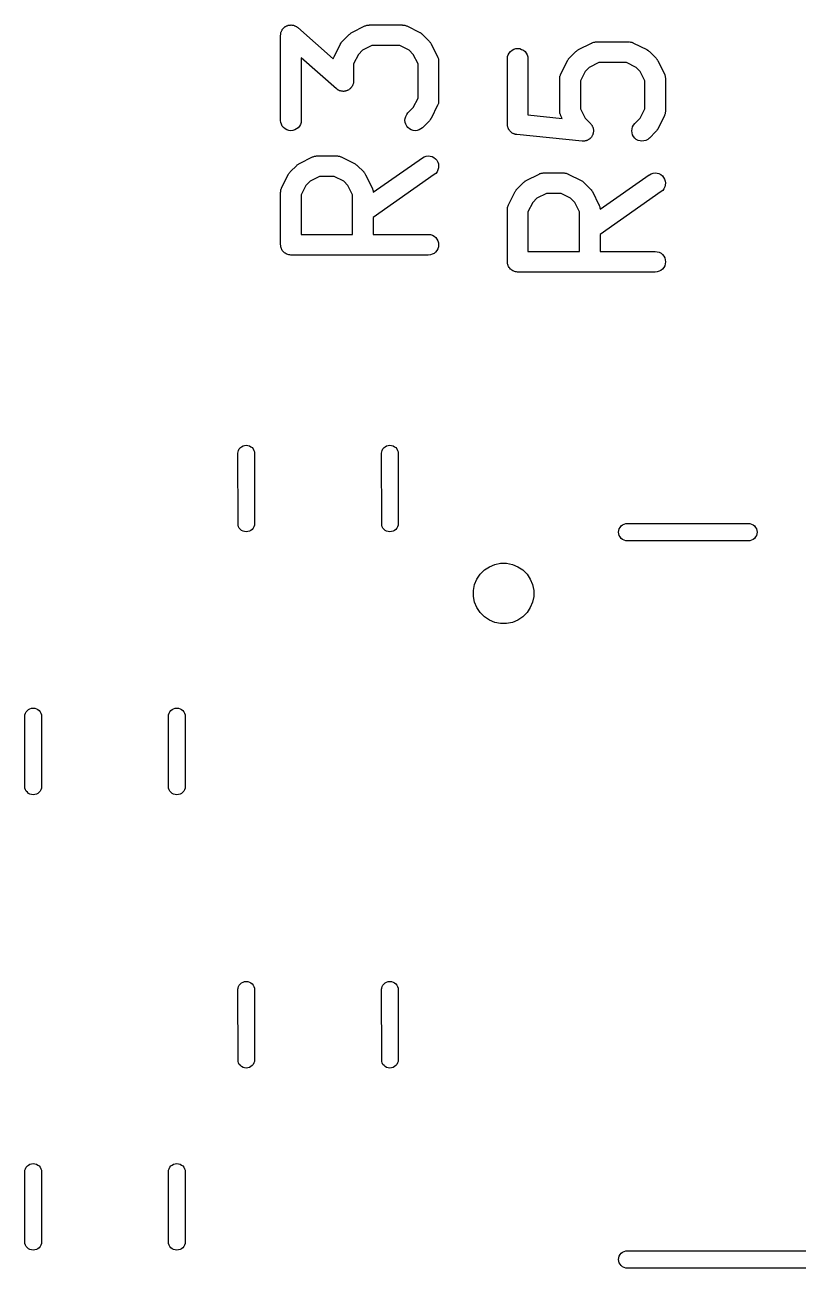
# Model space of a CAD drawing. Extents: x 116.8 to 159.2, y -137.5 to -92.6.
# Drawn here: x 116.82 to 122.44, y -114.41 to -105.36 of the extents above; entities that cross this region are included whole.
import ezdxf

# ---------------------------------------------------------------- set-up
doc = ezdxf.new("R2010")
doc.units = 0
doc.layers.add('BLACK', color=7, linetype='CONTINUOUS')

msp = doc.modelspace()

# ---------------------------------------------------------------- linework, layer by layer
at = {"layer": 'BLACK', "linetype": 'CONTINUOUS'}
for p, q in [((118.677, -105.439), (118.678, -105.435)), ((118.677, -105.44), (118.677, -105.439)), ((118.677, -106.06), (118.677, -105.44)), ((118.678, -105.43), (118.679, -105.428)), ((118.678, -105.435), (118.678, -105.43)), ((118.679, -105.425), (118.68, -105.42)), ((118.679, -105.428), (118.679, -105.425)), ((118.68, -105.42), (118.682, -105.416)), ((118.682, -105.416), (118.683, -105.413)), ((118.683, -105.411), (118.686, -105.407)), ((118.683, -105.413), (118.683, -105.411)), ((118.686, -105.407), (118.688, -105.403)), ((118.688, -105.403), (118.689, -105.4)), ((118.689, -105.4), (118.69, -105.398)), ((118.69, -105.398), (118.694, -105.395)), ((118.694, -105.395), (118.696, -105.391)), ((118.696, -105.391), (118.698, -105.389)), ((118.698, -105.389), (118.7, -105.387)), ((118.7, -105.387), (118.704, -105.384)), ((118.704, -105.384), (118.707, -105.381)), ((118.707, -105.381), (118.709, -105.379)), ((118.709, -105.379), (118.711, -105.378)), ((118.711, -105.378), (118.715, -105.376)), ((118.715, -105.376), (118.719, -105.373)), ((118.719, -105.373), (118.722, -105.372)), ((118.722, -105.372), (118.724, -105.371)), ((118.724, -105.371), (118.729, -105.37)), ((118.729, -105.37), (118.733, -105.368)), ((118.733, -105.368), (118.736, -105.368)), ((118.736, -105.368), (118.738, -105.367)), ((118.738, -105.367), (118.743, -105.366)), ((118.743, -105.366), (118.748, -105.366)), ((118.748, -105.366), (118.75, -105.366)), ((118.75, -105.366), (118.753, -105.365)), ((118.753, -105.365), (118.758, -105.366)), ((118.758, -105.366), (118.762, -105.366)), ((118.762, -105.366), (118.765, -105.367)), ((118.765, -105.367), (118.767, -105.367)), ((118.767, -105.367), (118.772, -105.368)), ((118.772, -105.368), (118.777, -105.369)), ((118.777, -105.369), (118.779, -105.371)), ((118.779, -105.371), (118.781, -105.371)), ((118.781, -105.371), (118.786, -105.374)), ((118.786, -105.374), (118.79, -105.376)), ((118.79, -105.376), (118.792, -105.377)), ((118.792, -105.377), (118.794, -105.378)), ((118.794, -105.378), (118.798, -105.381)), ((118.798, -105.381), (118.802, -105.384)), ((118.802, -105.384), (119.061, -105.611)), ((119.128, -105.483), (119.176, -105.435)), ((119.176, -105.434), (119.18, -105.432)), ((119.176, -105.435), (119.176, -105.434)), ((119.18, -105.432), (119.183, -105.429)), ((119.183, -105.429), (119.185, -105.427)), ((119.185, -105.427), (119.188, -105.425)), ((119.188, -105.425), (119.191, -105.423)), ((119.191, -105.423), (119.195, -105.421)), ((119.195, -105.421), (119.29, -105.373)), ((119.29, -105.373), (119.291, -105.373)), ((119.291, -105.373), (119.293, -105.372)), ((119.293, -105.372), (119.295, -105.371)), ((119.295, -105.371), (119.3, -105.37)), ((119.3, -105.37), (119.305, -105.368)), ((119.305, -105.368), (119.307, -105.368)), ((119.307, -105.368), (119.309, -105.367)), ((119.309, -105.367), (119.314, -105.366)), ((119.314, -105.366), (119.319, -105.366)), ((119.319, -105.366), (119.322, -105.366)), ((119.322, -105.366), (119.324, -105.365)), ((119.324, -105.365), (119.562, -105.365)), ((119.562, -105.365), (119.563, -105.365)), ((119.563, -105.365), (119.565, -105.366)), ((119.565, -105.366), (119.567, -105.366)), ((119.567, -105.366), (119.572, -105.367)), ((119.572, -105.367), (119.577, -105.367)), ((119.577, -105.367), (119.58, -105.368)), ((119.58, -105.368), (119.582, -105.368)), ((119.582, -105.368), (119.587, -105.37)), ((119.587, -105.37), (119.591, -105.372)), ((119.591, -105.372), (119.593, -105.373)), ((119.593, -105.373), (119.595, -105.373)), ((119.595, -105.373), (119.691, -105.421)), ((119.691, -105.421), (119.692, -105.421)), ((119.692, -105.421), (119.695, -105.424)), ((119.695, -105.424), (119.699, -105.426)), ((119.699, -105.426), (119.701, -105.428)), ((119.701, -105.428), (119.704, -105.429)), ((119.704, -105.429), (119.707, -105.432)), ((119.707, -105.432), (119.71, -105.435)), ((119.71, -105.435), (119.758, -105.483)), ((119.066, -105.597), (119.114, -105.502)), ((119.114, -105.501), (119.117, -105.498)), ((119.114, -105.502), (119.114, -105.501)), ((119.117, -105.498), (119.119, -105.494)), ((119.119, -105.494), (119.121, -105.492)), ((119.121, -105.492), (119.122, -105.489)), ((119.122, -105.489), (119.125, -105.486)), ((119.125, -105.486), (119.128, -105.483)), ((119.342, -105.515), (119.273, -105.55)), ((119.544, -105.515), (119.342, -105.515)), ((119.613, -105.55), (119.544, -105.515)), ((119.758, -105.483), (119.759, -105.483)), ((119.759, -105.483), (119.761, -105.487)), ((119.761, -105.487), (119.764, -105.49)), ((119.764, -105.49), (119.766, -105.492)), ((119.766, -105.492), (119.768, -105.495)), ((119.768, -105.495), (119.77, -105.499)), ((119.77, -105.499), (119.772, -105.502)), ((119.772, -105.502), (119.819, -105.597)), ((120.845, -105.545), (120.94, -105.497)), ((120.94, -105.497), (120.941, -105.497)), ((120.941, -105.497), (120.943, -105.496)), ((120.943, -105.496), (120.945, -105.495)), ((120.945, -105.495), (120.95, -105.493)), ((120.95, -105.493), (120.955, -105.492)), ((120.955, -105.492), (120.957, -105.491)), ((120.957, -105.491), (120.959, -105.491)), ((120.959, -105.491), (120.964, -105.49)), ((120.964, -105.49), (120.969, -105.489)), ((120.969, -105.489), (120.972, -105.489)), ((120.972, -105.489), (120.974, -105.489)), ((120.974, -105.489), (121.212, -105.489)), ((121.212, -105.489), (121.213, -105.489)), ((121.213, -105.489), (121.215, -105.49)), ((121.215, -105.49), (121.217, -105.489)), ((121.217, -105.489), (121.222, -105.49)), ((121.222, -105.49), (121.227, -105.491)), ((121.227, -105.491), (121.23, -105.492)), ((121.23, -105.492), (121.232, -105.492)), ((121.232, -105.492), (121.237, -105.494)), ((121.237, -105.494), (121.241, -105.495)), ((121.241, -105.495), (121.243, -105.496)), ((121.243, -105.496), (121.245, -105.497)), ((121.245, -105.497), (121.341, -105.545)), ((119.084, -105.83), (118.827, -105.606)), ((118.827, -105.606), (118.827, -106.06)), ((119.061, -105.611), (119.063, -105.606)), ((119.063, -105.606), (119.064, -105.601)), ((119.064, -105.601), (119.065, -105.599)), ((119.065, -105.599), (119.066, -105.597)), ((119.243, -105.58), (119.208, -105.649)), ((119.273, -105.55), (119.243, -105.58)), ((119.643, -105.58), (119.613, -105.55)), ((119.677, -105.649), (119.643, -105.58)), ((119.819, -105.597), (119.82, -105.598)), ((119.82, -105.598), (119.821, -105.6)), ((119.821, -105.6), (119.822, -105.602)), ((119.822, -105.602), (119.823, -105.607)), ((119.823, -105.607), (119.825, -105.612)), ((119.825, -105.612), (119.825, -105.614)), ((119.825, -105.614), (119.826, -105.616)), ((119.826, -105.616), (119.826, -105.621)), ((119.826, -105.621), (119.827, -105.627)), ((120.327, -105.611), (120.329, -105.596)), ((120.327, -105.612), (120.327, -105.611)), ((120.327, -106.088), (120.327, -105.612)), ((120.329, -105.596), (120.333, -105.582)), ((120.333, -105.582), (120.34, -105.57)), ((120.34, -105.57), (120.35, -105.558)), ((120.35, -105.558), (120.361, -105.549)), ((120.361, -105.549), (120.374, -105.542)), ((120.374, -105.542), (120.388, -105.538)), ((120.388, -105.538), (120.403, -105.537)), ((120.403, -105.537), (120.417, -105.538)), ((120.417, -105.538), (120.431, -105.543)), ((120.431, -105.543), (120.444, -105.55)), ((120.444, -105.55), (120.456, -105.559)), ((120.456, -105.559), (120.465, -105.57)), ((120.465, -105.57), (120.472, -105.583)), ((120.472, -105.583), (120.476, -105.597)), ((120.476, -105.597), (120.477, -105.612)), ((120.477, -105.612), (120.477, -106.02)), ((120.764, -105.625), (120.767, -105.622)), ((120.767, -105.622), (120.769, -105.618)), ((120.769, -105.618), (120.771, -105.615)), ((120.771, -105.615), (120.772, -105.613)), ((120.772, -105.613), (120.775, -105.61)), ((120.775, -105.61), (120.778, -105.606)), ((120.778, -105.606), (120.826, -105.559)), ((120.826, -105.558), (120.83, -105.556)), ((120.826, -105.559), (120.826, -105.558)), ((120.83, -105.556), (120.833, -105.553)), ((120.833, -105.553), (120.835, -105.551)), ((120.835, -105.551), (120.838, -105.549)), ((120.838, -105.549), (120.841, -105.547)), ((120.841, -105.547), (120.845, -105.545)), ((121.341, -105.545), (121.342, -105.545)), ((121.342, -105.545), (121.345, -105.548)), ((121.345, -105.548), (121.349, -105.55)), ((121.349, -105.55), (121.351, -105.552)), ((121.351, -105.552), (121.354, -105.553)), ((121.354, -105.553), (121.357, -105.556)), ((121.357, -105.556), (121.36, -105.559)), ((121.36, -105.559), (121.408, -105.606)), ((121.408, -105.606), (121.409, -105.607)), ((121.409, -105.607), (121.411, -105.611)), ((121.411, -105.611), (121.414, -105.614)), ((121.414, -105.614), (121.416, -105.616)), ((121.416, -105.616), (121.418, -105.619)), ((121.418, -105.619), (121.42, -105.622)), ((121.42, -105.622), (121.422, -105.626)), ((119.208, -105.649), (119.208, -105.774)), ((119.677, -105.899), (119.677, -105.649)), ((119.827, -105.627), (119.827, -105.629)), ((119.827, -105.629), (119.827, -105.631)), ((119.827, -105.631), (119.827, -105.917)), ((120.716, -105.721), (120.764, -105.626)), ((120.764, -105.626), (120.764, -105.625)), ((120.893, -105.704), (120.858, -105.772)), ((120.923, -105.674), (120.893, -105.704)), ((120.992, -105.639), (120.923, -105.674)), ((121.194, -105.639), (120.992, -105.639)), ((121.263, -105.674), (121.194, -105.639)), ((121.293, -105.704), (121.263, -105.674)), ((121.327, -105.772), (121.293, -105.704)), ((121.422, -105.626), (121.469, -105.721)), ((119.202, -105.803), (119.2, -105.807)), ((119.203, -105.801), (119.202, -105.803)), ((119.204, -105.798), (119.203, -105.801)), ((119.205, -105.794), (119.204, -105.798)), ((119.207, -105.789), (119.205, -105.794)), ((119.208, -105.784), (119.207, -105.787)), ((119.207, -105.787), (119.207, -105.789)), ((119.208, -105.774), (119.208, -105.775)), ((119.208, -105.775), (119.208, -105.78)), ((119.208, -105.78), (119.208, -105.784)), ((120.708, -105.754), (120.709, -105.752)), ((120.708, -105.755), (120.708, -105.754)), ((120.708, -105.993), (120.708, -105.755)), ((120.709, -105.744), (120.71, -105.739)), ((120.709, -105.749), (120.709, -105.744)), ((120.709, -105.752), (120.709, -105.749)), ((120.71, -105.739), (120.711, -105.737)), ((120.711, -105.735), (120.713, -105.73)), ((120.711, -105.737), (120.711, -105.735)), ((120.713, -105.73), (120.714, -105.725)), ((120.714, -105.725), (120.715, -105.723)), ((120.715, -105.723), (120.716, -105.721)), ((120.858, -105.772), (120.858, -105.975)), ((121.327, -105.975), (121.327, -105.772)), ((121.469, -105.721), (121.47, -105.722)), ((121.47, -105.722), (121.471, -105.724)), ((121.471, -105.724), (121.472, -105.726)), ((121.472, -105.726), (121.473, -105.731)), ((121.473, -105.731), (121.475, -105.736)), ((121.475, -105.736), (121.475, -105.738)), ((121.475, -105.738), (121.476, -105.74)), ((121.476, -105.74), (121.476, -105.745)), ((121.476, -105.745), (121.477, -105.75)), ((121.477, -105.75), (121.477, -105.753)), ((121.477, -105.753), (121.477, -105.755)), ((121.477, -105.755), (121.477, -105.993)), ((119.088, -105.833), (119.084, -105.83)), ((119.091, -105.836), (119.088, -105.833)), ((119.094, -105.837), (119.091, -105.836)), ((119.096, -105.839), (119.094, -105.837)), ((119.1, -105.841), (119.096, -105.839)), ((119.104, -105.843), (119.1, -105.841)), ((119.107, -105.844), (119.104, -105.843)), ((119.109, -105.845), (119.107, -105.844)), ((119.114, -105.846), (119.109, -105.845)), ((119.118, -105.847), (119.114, -105.846)), ((119.121, -105.848), (119.118, -105.847)), ((119.123, -105.848), (119.121, -105.848)), ((119.128, -105.848), (119.123, -105.848)), ((119.133, -105.849), (119.128, -105.848)), ((119.135, -105.849), (119.133, -105.849)), ((119.138, -105.849), (119.135, -105.849)), ((119.143, -105.848), (119.138, -105.849)), ((119.147, -105.847), (119.143, -105.848)), ((119.15, -105.847), (119.147, -105.847)), ((119.153, -105.846), (119.15, -105.847)), ((119.157, -105.845), (119.153, -105.846)), ((119.161, -105.843), (119.157, -105.845)), ((119.164, -105.842), (119.161, -105.843)), ((119.166, -105.841), (119.164, -105.842)), ((119.17, -105.839), (119.166, -105.841)), ((119.174, -105.837), (119.17, -105.839)), ((119.176, -105.835), (119.174, -105.837)), ((119.179, -105.834), (119.176, -105.835)), ((119.182, -105.83), (119.179, -105.834)), ((119.186, -105.827), (119.182, -105.83)), ((119.187, -105.825), (119.186, -105.827)), ((119.189, -105.824), (119.187, -105.825)), ((119.192, -105.82), (119.189, -105.824)), ((119.195, -105.816), (119.192, -105.82)), ((119.196, -105.814), (119.195, -105.816)), ((119.198, -105.812), (119.196, -105.814)), ((119.2, -105.807), (119.198, -105.812)), ((119.604, -106.006), (119.643, -105.967)), ((119.643, -105.967), (119.677, -105.899)), ((119.819, -105.95), (119.772, -106.045)), ((119.82, -105.948), (119.819, -105.95)), ((119.821, -105.946), (119.82, -105.948)), ((119.823, -105.941), (119.821, -105.946)), ((119.825, -105.937), (119.823, -105.941)), ((119.826, -105.932), (119.825, -105.934)), ((119.825, -105.934), (119.825, -105.937)), ((119.827, -105.922), (119.826, -105.927)), ((119.826, -105.927), (119.826, -105.932)), ((119.827, -105.917), (119.827, -105.918)), ((119.827, -105.918), (119.827, -105.92)), ((119.827, -105.92), (119.827, -105.922)), ((120.858, -105.975), (120.893, -106.044)), ((121.293, -106.044), (121.327, -105.975)), ((118.679, -106.074), (118.677, -106.06)), ((118.683, -106.088), (118.679, -106.074)), ((118.827, -106.061), (118.826, -106.075)), ((118.827, -106.06), (118.827, -106.061)), ((119.582, -106.059), (119.584, -106.045)), ((119.584, -106.074), (119.582, -106.059)), ((119.584, -106.045), (119.588, -106.031)), ((119.588, -106.088), (119.584, -106.074)), ((119.588, -106.031), (119.595, -106.018)), ((119.595, -106.018), (119.604, -106.006)), ((119.758, -106.065), (119.71, -106.113)), ((119.76, -106.062), (119.758, -106.065)), ((119.763, -106.059), (119.76, -106.062)), ((119.765, -106.056), (119.763, -106.059)), ((119.767, -106.054), (119.765, -106.056)), ((119.769, -106.05), (119.767, -106.054)), ((119.771, -106.046), (119.769, -106.05)), ((119.772, -106.045), (119.771, -106.046)), ((120.477, -106.02), (120.726, -106.045)), ((120.709, -105.995), (120.708, -105.993)), ((120.708, -105.997), (120.709, -105.995)), ((120.709, -106.002), (120.708, -105.997)), ((120.71, -106.007), (120.709, -106.002)), ((120.71, -106.01), (120.71, -106.007)), ((120.711, -106.012), (120.71, -106.01)), ((120.713, -106.017), (120.711, -106.012)), ((120.714, -106.021), (120.713, -106.017)), ((120.715, -106.023), (120.714, -106.021)), ((120.716, -106.025), (120.715, -106.023)), ((120.716, -106.026), (120.716, -106.025)), ((120.726, -106.045), (120.716, -106.026)), ((120.893, -106.044), (120.932, -106.083)), ((121.254, -106.083), (121.293, -106.044)), ((121.469, -106.026), (121.422, -106.122)), ((121.47, -106.024), (121.469, -106.026)), ((121.471, -106.022), (121.47, -106.024)), ((121.473, -106.018), (121.471, -106.022)), ((121.475, -106.013), (121.473, -106.018)), ((121.476, -106.008), (121.475, -106.011)), ((121.475, -106.011), (121.475, -106.013)), ((121.477, -105.998), (121.476, -106.003)), ((121.476, -106.003), (121.476, -106.008)), ((121.477, -105.993), (121.477, -105.994)), ((121.477, -105.994), (121.477, -105.996)), ((121.477, -105.996), (121.477, -105.998)), ((118.69, -106.101), (118.683, -106.088)), ((118.699, -106.112), (118.69, -106.101)), ((118.71, -106.122), (118.699, -106.112)), ((118.723, -106.129), (118.71, -106.122)), ((118.737, -106.133), (118.723, -106.129)), ((118.752, -106.135), (118.737, -106.133)), ((118.766, -106.133), (118.752, -106.135)), ((118.78, -106.129), (118.766, -106.133)), ((118.793, -106.122), (118.78, -106.129)), ((118.805, -106.113), (118.793, -106.122)), ((118.814, -106.102), (118.805, -106.113)), ((118.821, -106.089), (118.814, -106.102)), ((118.826, -106.075), (118.821, -106.089)), ((119.595, -106.101), (119.588, -106.088)), ((119.604, -106.112), (119.595, -106.101)), ((119.615, -106.122), (119.604, -106.112)), ((119.628, -106.129), (119.615, -106.122)), ((119.642, -106.133), (119.628, -106.129)), ((119.656, -106.135), (119.642, -106.133)), ((119.671, -106.133), (119.656, -106.135)), ((119.685, -106.129), (119.671, -106.133)), ((119.698, -106.122), (119.685, -106.129)), ((119.709, -106.113), (119.698, -106.122)), ((119.71, -106.113), (119.709, -106.113)), ((120.328, -106.091), (120.327, -106.088)), ((120.328, -106.095), (120.328, -106.091)), ((120.328, -106.099), (120.328, -106.095)), ((120.329, -106.103), (120.328, -106.099)), ((120.33, -106.106), (120.329, -106.103)), ((120.33, -106.109), (120.33, -106.106)), ((120.332, -106.113), (120.33, -106.109)), ((120.333, -106.117), (120.332, -106.113)), ((120.335, -106.12), (120.333, -106.117)), ((120.336, -106.123), (120.335, -106.12)), ((120.338, -106.126), (120.336, -106.123)), ((120.34, -106.13), (120.338, -106.126)), ((120.342, -106.132), (120.34, -106.13)), ((120.344, -106.135), (120.342, -106.132)), ((120.347, -106.138), (120.344, -106.135)), ((120.349, -106.141), (120.347, -106.138)), ((120.352, -106.143), (120.349, -106.141)), ((120.354, -106.145), (120.352, -106.143)), ((120.357, -106.148), (120.354, -106.145)), ((120.36, -106.15), (120.357, -106.148)), ((120.363, -106.152), (120.36, -106.15)), ((120.366, -106.154), (120.363, -106.152)), ((120.37, -106.155), (120.366, -106.154)), ((120.373, -106.157), (120.37, -106.155)), ((120.377, -106.158), (120.373, -106.157)), ((120.38, -106.16), (120.377, -106.158)), ((120.383, -106.16), (120.38, -106.16)), ((120.387, -106.162), (120.383, -106.16)), ((120.391, -106.162), (120.387, -106.162)), ((120.394, -106.163), (120.391, -106.162)), ((120.395, -106.163), (120.394, -106.163)), ((120.871, -106.21), (120.395, -106.163)), ((120.932, -106.083), (120.932, -106.083)), ((120.932, -106.083), (120.935, -106.086)), ((120.935, -106.086), (120.937, -106.089)), ((120.937, -106.089), (120.939, -106.092)), ((120.939, -106.092), (120.941, -106.095)), ((120.941, -106.095), (120.943, -106.098)), ((120.943, -106.098), (120.945, -106.101)), ((120.945, -106.101), (120.946, -106.105)), ((120.946, -106.105), (120.948, -106.108)), ((120.948, -106.108), (120.949, -106.111)), ((120.949, -106.161), (120.948, -106.165)), ((120.949, -106.111), (120.951, -106.115)), ((120.95, -106.158), (120.949, -106.161)), ((120.951, -106.154), (120.95, -106.158)), ((120.951, -106.115), (120.951, -106.118)), ((120.951, -106.118), (120.952, -106.122)), ((120.952, -106.151), (120.951, -106.154)), ((120.952, -106.122), (120.953, -106.126)), ((120.953, -106.144), (120.952, -106.147)), ((120.952, -106.147), (120.952, -106.151)), ((120.953, -106.126), (120.953, -106.129)), ((120.953, -106.129), (120.953, -106.133)), ((120.953, -106.133), (120.954, -106.136)), ((120.954, -106.136), (120.953, -106.14)), ((120.953, -106.14), (120.953, -106.144)), ((121.232, -106.135), (121.234, -106.121)), ((121.234, -106.15), (121.232, -106.135)), ((121.234, -106.121), (121.238, -106.107)), ((121.238, -106.164), (121.234, -106.15)), ((121.238, -106.107), (121.245, -106.094)), ((121.245, -106.177), (121.238, -106.164)), ((121.245, -106.094), (121.254, -106.083)), ((121.408, -106.141), (121.36, -106.189)), ((121.41, -106.138), (121.408, -106.141)), ((121.413, -106.135), (121.41, -106.138)), ((121.415, -106.132), (121.413, -106.135)), ((121.417, -106.13), (121.415, -106.132)), ((121.419, -106.126), (121.417, -106.13)), ((121.421, -106.123), (121.419, -106.126)), ((121.422, -106.122), (121.421, -106.123)), ((120.875, -106.21), (120.871, -106.21)), ((120.878, -106.211), (120.875, -106.21)), ((120.882, -106.21), (120.878, -106.211)), ((120.886, -106.21), (120.882, -106.21)), ((120.889, -106.21), (120.886, -106.21)), ((120.893, -106.209), (120.889, -106.21)), ((120.896, -106.208), (120.893, -106.209)), ((120.9, -106.208), (120.896, -106.208)), ((120.903, -106.206), (120.9, -106.208)), ((120.907, -106.205), (120.903, -106.206)), ((120.91, -106.203), (120.907, -106.205)), ((120.914, -106.202), (120.91, -106.203)), ((120.917, -106.2), (120.914, -106.202)), ((120.92, -106.198), (120.917, -106.2)), ((120.923, -106.196), (120.92, -106.198)), ((120.926, -106.194), (120.923, -106.196)), ((120.928, -106.191), (120.926, -106.194)), ((120.931, -106.189), (120.928, -106.191)), ((120.934, -106.186), (120.931, -106.189)), ((120.936, -106.184), (120.934, -106.186)), ((120.938, -106.181), (120.936, -106.184)), ((120.941, -106.178), (120.938, -106.181)), ((120.942, -106.175), (120.941, -106.178)), ((120.944, -106.172), (120.942, -106.175)), ((120.946, -106.168), (120.944, -106.172)), ((120.948, -106.165), (120.946, -106.168)), ((121.254, -106.188), (121.245, -106.177)), ((121.265, -106.198), (121.254, -106.188)), ((121.278, -106.205), (121.265, -106.198)), ((121.292, -106.209), (121.278, -106.205)), ((121.306, -106.211), (121.292, -106.209)), ((121.321, -106.209), (121.306, -106.211)), ((121.335, -106.205), (121.321, -106.209)), ((121.348, -106.199), (121.335, -106.205)), ((121.359, -106.189), (121.348, -106.199)), ((121.36, -106.189), (121.359, -106.189)), ((118.814, -106.373), (118.909, -106.326)), ((118.909, -106.326), (118.91, -106.325)), ((118.91, -106.325), (118.912, -106.325)), ((118.912, -106.325), (118.914, -106.324)), ((118.914, -106.324), (118.919, -106.322)), ((118.919, -106.322), (118.924, -106.32)), ((118.924, -106.32), (118.926, -106.32)), ((118.926, -106.32), (118.928, -106.319)), ((118.928, -106.319), (118.933, -106.319)), ((118.933, -106.319), (118.938, -106.318)), ((118.938, -106.318), (118.941, -106.318)), ((118.941, -106.318), (118.943, -106.318)), ((118.943, -106.318), (119.086, -106.318)), ((119.086, -106.318), (119.087, -106.318)), ((119.087, -106.318), (119.089, -106.318)), ((119.089, -106.318), (119.091, -106.318)), ((119.091, -106.318), (119.096, -106.319)), ((119.096, -106.319), (119.101, -106.319)), ((119.101, -106.319), (119.103, -106.32)), ((119.103, -106.32), (119.106, -106.321)), ((119.106, -106.321), (119.11, -106.322)), ((119.11, -106.322), (119.115, -106.324)), ((119.115, -106.324), (119.117, -106.325)), ((119.117, -106.325), (119.119, -106.326)), ((119.119, -106.326), (119.214, -106.373)), ((119.351, -106.582), (119.709, -106.331)), ((119.709, -106.331), (119.71, -106.331)), ((119.71, -106.331), (119.723, -106.324)), ((119.723, -106.324), (119.737, -106.319)), ((119.737, -106.319), (119.752, -106.318)), ((119.752, -106.318), (119.766, -106.319)), ((119.766, -106.319), (119.78, -106.323)), ((119.78, -106.323), (119.793, -106.33)), ((119.793, -106.33), (119.805, -106.339)), ((119.805, -106.339), (119.814, -106.35)), ((118.744, -106.438), (118.747, -106.435)), ((118.747, -106.435), (118.795, -106.387)), ((118.795, -106.387), (118.799, -106.384)), ((118.795, -106.387), (118.795, -106.387)), ((118.799, -106.384), (118.802, -106.381)), ((118.802, -106.381), (118.804, -106.38)), ((118.804, -106.38), (118.807, -106.378)), ((118.807, -106.378), (118.811, -106.376)), ((118.811, -106.376), (118.814, -106.373)), ((119.214, -106.373), (119.215, -106.374)), ((119.215, -106.374), (119.219, -106.376)), ((119.219, -106.376), (119.223, -106.378)), ((119.223, -106.378), (119.225, -106.38)), ((119.225, -106.38), (119.228, -106.382)), ((119.228, -106.382), (119.231, -106.385)), ((119.231, -106.385), (119.234, -106.387)), ((119.234, -106.387), (119.282, -106.435)), ((119.282, -106.435), (119.282, -106.436)), ((119.282, -106.436), (119.285, -106.439)), ((119.816, -106.433), (119.807, -106.445)), ((119.814, -106.35), (119.821, -106.363)), ((119.822, -106.42), (119.816, -106.433)), ((119.821, -106.363), (119.826, -106.377)), ((119.826, -106.406), (119.822, -106.42)), ((119.826, -106.377), (119.827, -106.392)), ((119.827, -106.392), (119.826, -106.406)), ((118.685, -106.55), (118.733, -106.455)), ((118.733, -106.454), (118.736, -106.45)), ((118.733, -106.455), (118.733, -106.454)), ((118.736, -106.45), (118.738, -106.446)), ((118.738, -106.446), (118.74, -106.444)), ((118.74, -106.444), (118.741, -106.441)), ((118.741, -106.441), (118.744, -106.438)), ((118.892, -106.502), (118.862, -106.533)), ((118.961, -106.468), (118.892, -106.502)), ((119.068, -106.468), (118.961, -106.468)), ((119.137, -106.502), (119.068, -106.468)), ((119.167, -106.533), (119.137, -106.502)), ((119.285, -106.439), (119.288, -106.442)), ((119.288, -106.442), (119.29, -106.445)), ((119.29, -106.445), (119.291, -106.447)), ((119.291, -106.447), (119.293, -106.451)), ((119.293, -106.451), (119.296, -106.455)), ((119.296, -106.455), (119.343, -106.55)), ((119.795, -106.454), (119.351, -106.765)), ((119.807, -106.445), (119.795, -106.454)), ((120.397, -106.559), (120.445, -106.511)), ((120.445, -106.511), (120.449, -106.508)), ((120.445, -106.511), (120.445, -106.511)), ((120.449, -106.508), (120.452, -106.505)), ((120.452, -106.505), (120.454, -106.503)), ((120.454, -106.503), (120.457, -106.501)), ((120.457, -106.501), (120.461, -106.499)), ((120.461, -106.499), (120.464, -106.497)), ((120.464, -106.497), (120.559, -106.45)), ((120.559, -106.45), (120.56, -106.449)), ((120.56, -106.449), (120.562, -106.448)), ((120.562, -106.448), (120.564, -106.447)), ((120.564, -106.447), (120.569, -106.446)), ((120.569, -106.446), (120.574, -106.444)), ((120.574, -106.444), (120.576, -106.444)), ((120.576, -106.444), (120.578, -106.443)), ((120.578, -106.443), (120.583, -106.443)), ((120.583, -106.443), (120.588, -106.442)), ((120.588, -106.442), (120.591, -106.442)), ((120.591, -106.442), (120.593, -106.442)), ((120.593, -106.442), (120.736, -106.442)), ((120.736, -106.442), (120.737, -106.442)), ((120.737, -106.442), (120.739, -106.442)), ((120.739, -106.442), (120.741, -106.442)), ((120.741, -106.442), (120.746, -106.443)), ((120.746, -106.443), (120.751, -106.443)), ((120.751, -106.443), (120.753, -106.444)), ((120.753, -106.444), (120.756, -106.444)), ((120.756, -106.444), (120.76, -106.446)), ((120.76, -106.446), (120.765, -106.448)), ((120.765, -106.448), (120.767, -106.449)), ((120.767, -106.449), (120.769, -106.45)), ((120.769, -106.45), (120.864, -106.497)), ((120.864, -106.497), (120.865, -106.498)), ((120.865, -106.498), (120.869, -106.5)), ((120.869, -106.5), (120.873, -106.502)), ((120.873, -106.502), (120.875, -106.504)), ((120.875, -106.504), (120.878, -106.506)), ((120.878, -106.506), (120.881, -106.509)), ((120.881, -106.509), (120.884, -106.511)), ((120.884, -106.511), (120.932, -106.559)), ((121.001, -106.706), (121.359, -106.455)), ((121.359, -106.455), (121.36, -106.455)), ((121.36, -106.455), (121.373, -106.448)), ((121.373, -106.448), (121.387, -106.443)), ((121.387, -106.443), (121.402, -106.442)), ((121.402, -106.442), (121.416, -106.443)), ((121.416, -106.443), (121.43, -106.447)), ((121.43, -106.447), (121.443, -106.454)), ((121.443, -106.454), (121.455, -106.463)), ((121.455, -106.463), (121.464, -106.474)), ((121.464, -106.474), (121.471, -106.487)), ((121.471, -106.487), (121.476, -106.501)), ((121.476, -106.501), (121.477, -106.515)), ((121.477, -106.515), (121.476, -106.53)), ((118.677, -106.582), (118.678, -106.58)), ((118.677, -106.583), (118.677, -106.582)), ((118.677, -106.964), (118.677, -106.583)), ((118.678, -106.573), (118.679, -106.568)), ((118.678, -106.578), (118.678, -106.573)), ((118.678, -106.58), (118.678, -106.578)), ((118.679, -106.568), (118.68, -106.566)), ((118.68, -106.563), (118.682, -106.559)), ((118.68, -106.566), (118.68, -106.563)), ((118.682, -106.559), (118.683, -106.554)), ((118.683, -106.554), (118.685, -106.552)), ((118.685, -106.552), (118.685, -106.55)), ((118.862, -106.533), (118.827, -106.601)), ((118.827, -106.601), (118.827, -106.889)), ((119.201, -106.601), (119.167, -106.533)), ((119.201, -106.889), (119.201, -106.601)), ((119.343, -106.55), (119.344, -106.551)), ((119.344, -106.551), (119.344, -106.553)), ((119.344, -106.553), (119.346, -106.555)), ((119.346, -106.555), (119.347, -106.56)), ((119.347, -106.56), (119.349, -106.564)), ((119.349, -106.564), (119.349, -106.567)), ((119.349, -106.567), (119.35, -106.569)), ((119.35, -106.569), (119.35, -106.574)), ((119.35, -106.574), (119.351, -106.579)), ((119.351, -106.579), (119.351, -106.581)), ((119.351, -106.581), (119.351, -106.582)), ((120.335, -106.674), (120.383, -106.578)), ((120.383, -106.577), (120.386, -106.574)), ((120.383, -106.578), (120.383, -106.577)), ((120.386, -106.574), (120.388, -106.57)), ((120.388, -106.57), (120.39, -106.568)), ((120.39, -106.568), (120.391, -106.565)), ((120.391, -106.565), (120.394, -106.562)), ((120.394, -106.562), (120.397, -106.559)), ((120.611, -106.592), (120.542, -106.626)), ((120.718, -106.592), (120.611, -106.592)), ((120.787, -106.626), (120.718, -106.592)), ((120.932, -106.559), (120.932, -106.56)), ((120.932, -106.56), (120.935, -106.563)), ((120.935, -106.563), (120.938, -106.566)), ((120.938, -106.566), (120.94, -106.569)), ((120.94, -106.569), (120.941, -106.571)), ((120.941, -106.571), (120.943, -106.575)), ((120.943, -106.575), (120.946, -106.578)), ((120.946, -106.578), (120.993, -106.674)), ((121.445, -106.578), (121.001, -106.889)), ((121.457, -106.569), (121.445, -106.578)), ((121.466, -106.557), (121.457, -106.569)), ((121.472, -106.544), (121.466, -106.557)), ((121.476, -106.53), (121.472, -106.544)), ((120.327, -106.706), (120.328, -106.704)), ((120.327, -106.707), (120.327, -106.706)), ((120.327, -107.088), (120.327, -106.707)), ((120.328, -106.697), (120.329, -106.692)), ((120.328, -106.702), (120.328, -106.697)), ((120.328, -106.704), (120.328, -106.702)), ((120.329, -106.692), (120.33, -106.689)), ((120.33, -106.687), (120.332, -106.682)), ((120.33, -106.689), (120.33, -106.687)), ((120.332, -106.682), (120.333, -106.678)), ((120.333, -106.678), (120.335, -106.676)), ((120.335, -106.676), (120.335, -106.674)), ((120.512, -106.656), (120.477, -106.725)), ((120.542, -106.626), (120.512, -106.656)), ((120.817, -106.656), (120.787, -106.626)), ((120.851, -106.725), (120.817, -106.656)), ((120.993, -106.674), (120.994, -106.675)), ((120.994, -106.675), (120.994, -106.677)), ((120.994, -106.677), (120.996, -106.679)), ((120.996, -106.679), (120.997, -106.683)), ((120.997, -106.683), (120.999, -106.688)), ((120.999, -106.688), (120.999, -106.69)), ((120.999, -106.69), (121, -106.693)), ((121, -106.693), (121, -106.698)), ((121, -106.698), (121.001, -106.703)), ((121.001, -106.703), (121.001, -106.705)), ((121.001, -106.705), (121.001, -106.706)), ((119.351, -106.765), (119.351, -106.889)), ((120.477, -106.725), (120.477, -107.013)), ((120.851, -107.013), (120.851, -106.725)), ((118.678, -106.971), (118.677, -106.964)), ((118.679, -106.978), (118.678, -106.971)), ((118.679, -106.979), (118.679, -106.978)), ((118.827, -106.889), (119.201, -106.889)), ((119.351, -106.889), (119.752, -106.889)), ((119.752, -106.889), (119.753, -106.889)), ((119.753, -106.889), (119.768, -106.891)), ((119.768, -106.891), (119.782, -106.895)), ((119.782, -106.895), (119.795, -106.902)), ((119.795, -106.902), (119.806, -106.912)), ((119.806, -106.912), (119.815, -106.923)), ((119.815, -106.923), (119.822, -106.936)), ((119.822, -106.936), (119.826, -106.95)), ((119.826, -106.95), (119.827, -106.965)), ((119.827, -106.965), (119.826, -106.979)), ((121.001, -106.889), (121.001, -107.013)), ((118.681, -106.986), (118.679, -106.979)), ((118.679, -106.979), (118.679, -106.979)), ((118.683, -106.992), (118.681, -106.986)), ((118.683, -106.993), (118.683, -106.992)), ((118.686, -106.999), (118.683, -106.993)), ((118.683, -106.993), (118.683, -106.993)), ((118.69, -107.005), (118.686, -106.999)), ((118.69, -107.006), (118.69, -107.005)), ((118.694, -107.011), (118.69, -107.006)), ((118.69, -107.006), (118.69, -107.006)), ((118.699, -107.017), (118.694, -107.011)), ((118.705, -107.022), (118.699, -107.017)), ((118.699, -107.017), (118.699, -107.017)), ((118.699, -107.017), (118.699, -107.017)), ((118.71, -107.026), (118.705, -107.022)), ((118.717, -107.03), (118.71, -107.026)), ((118.71, -107.026), (118.71, -107.026)), ((118.71, -107.026), (118.71, -107.026)), ((118.723, -107.033), (118.717, -107.03)), ((118.73, -107.036), (118.723, -107.033)), ((118.723, -107.033), (118.723, -107.033)), ((118.723, -107.033), (118.723, -107.033)), ((118.737, -107.038), (118.73, -107.036)), ((118.744, -107.038), (118.737, -107.038)), ((118.737, -107.038), (118.737, -107.038)), ((118.737, -107.038), (118.737, -107.038)), ((118.751, -107.039), (118.744, -107.038)), ((118.752, -107.039), (118.751, -107.039)), ((119.752, -107.039), (118.752, -107.039)), ((118.752, -107.039), (118.752, -107.039)), ((118.752, -107.039), (118.752, -107.039)), ((118.752, -107.039), (118.752, -107.039)), ((119.767, -107.038), (119.752, -107.039)), ((119.781, -107.034), (119.767, -107.038)), ((119.794, -107.027), (119.781, -107.034)), ((119.805, -107.018), (119.794, -107.027)), ((119.815, -107.006), (119.805, -107.018)), ((119.822, -106.993), (119.815, -107.006)), ((119.826, -106.979), (119.822, -106.993)), ((120.477, -107.013), (120.851, -107.013)), ((121.001, -107.013), (121.402, -107.013)), ((121.402, -107.013), (121.403, -107.013)), ((121.403, -107.013), (121.418, -107.015)), ((121.418, -107.015), (121.432, -107.019)), ((121.432, -107.019), (121.445, -107.026)), ((121.445, -107.026), (121.456, -107.036)), ((121.456, -107.036), (121.465, -107.047)), ((121.465, -107.047), (121.472, -107.06)), ((121.472, -107.06), (121.476, -107.074)), ((120.328, -107.095), (120.327, -107.088)), ((120.329, -107.102), (120.328, -107.095)), ((120.329, -107.103), (120.329, -107.102)), ((120.329, -107.102), (120.329, -107.102)), ((120.331, -107.109), (120.329, -107.103)), ((120.333, -107.116), (120.331, -107.109)), ((120.333, -107.117), (120.333, -107.116)), ((120.333, -107.116), (120.333, -107.116)), ((120.336, -107.123), (120.333, -107.117)), ((120.34, -107.129), (120.336, -107.123)), ((120.34, -107.13), (120.34, -107.129)), ((120.34, -107.129), (120.34, -107.129)), ((120.344, -107.135), (120.34, -107.13)), ((120.349, -107.141), (120.344, -107.135)), ((120.355, -107.145), (120.349, -107.141)), ((120.349, -107.141), (120.349, -107.141)), ((120.349, -107.141), (120.349, -107.141)), ((120.36, -107.15), (120.355, -107.145)), ((120.367, -107.154), (120.36, -107.15)), ((120.36, -107.15), (120.36, -107.15)), ((120.36, -107.15), (120.36, -107.15)), ((120.373, -107.157), (120.367, -107.154)), ((120.38, -107.159), (120.373, -107.157)), ((120.373, -107.157), (120.373, -107.157)), ((120.373, -107.157), (120.373, -107.157)), ((120.387, -107.161), (120.38, -107.159)), ((121.431, -107.157), (121.417, -107.162)), ((121.444, -107.151), (121.431, -107.157)), ((121.455, -107.141), (121.444, -107.151)), ((121.465, -107.13), (121.455, -107.141)), ((121.472, -107.117), (121.465, -107.13)), ((121.476, -107.103), (121.472, -107.117)), ((121.476, -107.074), (121.477, -107.089)), ((121.477, -107.089), (121.476, -107.103)), ((120.387, -107.162), (120.387, -107.161)), ((120.387, -107.161), (120.387, -107.161)), ((120.394, -107.162), (120.387, -107.162)), ((120.401, -107.163), (120.394, -107.162)), ((120.402, -107.163), (120.401, -107.163)), ((121.402, -107.163), (120.402, -107.163)), ((120.402, -107.163), (120.402, -107.163)), ((120.402, -107.163), (120.402, -107.163)), ((120.402, -107.163), (120.402, -107.163)), ((121.417, -107.162), (121.402, -107.163)), ((118.404, -108.427), (118.416, -108.424)), ((118.416, -108.424), (118.427, -108.422)), ((118.427, -108.422), (118.439, -108.424)), ((118.439, -108.424), (118.451, -108.427)), ((119.449, -108.427), (119.461, -108.424)), ((119.461, -108.424), (119.472, -108.422)), ((119.472, -108.422), (119.484, -108.424)), ((119.484, -108.424), (119.496, -108.427)), ((118.367, -108.48), (118.368, -108.471)), ((118.368, -108.995), (118.367, -108.48)), ((118.368, -108.471), (118.372, -108.46)), ((118.372, -108.46), (118.377, -108.449)), ((118.377, -108.449), (118.385, -108.44)), ((118.385, -108.44), (118.394, -108.433)), ((118.394, -108.433), (118.404, -108.427)), ((118.451, -108.427), (118.461, -108.433)), ((118.461, -108.433), (118.47, -108.44)), ((118.47, -108.44), (118.478, -108.449)), ((118.478, -108.449), (118.483, -108.46)), ((118.483, -108.46), (118.487, -108.471)), ((118.487, -108.471), (118.487, -108.48)), ((118.487, -108.48), (118.487, -108.995)), ((119.412, -108.48), (119.413, -108.471)), ((119.413, -108.995), (119.412, -108.48)), ((119.413, -108.471), (119.417, -108.46)), ((119.417, -108.46), (119.422, -108.449)), ((119.422, -108.449), (119.43, -108.44)), ((119.43, -108.44), (119.439, -108.433)), ((119.439, -108.433), (119.449, -108.427)), ((119.496, -108.427), (119.506, -108.433)), ((119.506, -108.433), (119.515, -108.44)), ((119.515, -108.44), (119.523, -108.449)), ((119.523, -108.449), (119.528, -108.46)), ((119.528, -108.46), (119.532, -108.471)), ((119.532, -108.471), (119.532, -108.48)), ((119.532, -108.48), (119.532, -108.995)), ((118.368, -109.004), (118.368, -108.995)), ((118.372, -109.015), (118.368, -109.004)), ((118.377, -109.026), (118.372, -109.015)), ((118.385, -109.035), (118.377, -109.026)), ((118.394, -109.042), (118.385, -109.035)), ((118.404, -109.048), (118.394, -109.042)), ((118.416, -109.051), (118.404, -109.048)), ((118.427, -109.053), (118.416, -109.051)), ((118.439, -109.051), (118.427, -109.053)), ((118.451, -109.048), (118.439, -109.051)), ((118.461, -109.042), (118.451, -109.048)), ((118.47, -109.035), (118.461, -109.042)), ((118.478, -109.026), (118.47, -109.035)), ((118.483, -109.015), (118.478, -109.026)), ((118.487, -109.004), (118.483, -109.015)), ((118.487, -108.995), (118.487, -109.004)), ((119.413, -109.004), (119.413, -108.995)), ((119.417, -109.015), (119.413, -109.004)), ((119.422, -109.026), (119.417, -109.015)), ((119.43, -109.035), (119.422, -109.026)), ((119.439, -109.042), (119.43, -109.035)), ((119.449, -109.048), (119.439, -109.042)), ((119.461, -109.051), (119.449, -109.048)), ((119.472, -109.053), (119.461, -109.051)), ((119.484, -109.051), (119.472, -109.053)), ((119.496, -109.048), (119.484, -109.051)), ((119.506, -109.042), (119.496, -109.048)), ((119.515, -109.035), (119.506, -109.042)), ((119.523, -109.026), (119.515, -109.035)), ((119.528, -109.015), (119.523, -109.026)), ((119.532, -109.004), (119.528, -109.015)), ((119.532, -108.995), (119.532, -109.004)), ((121.136, -109.055), (121.137, -109.043)), ((121.137, -109.067), (121.136, -109.055)), ((121.137, -109.043), (121.141, -109.031)), ((121.141, -109.031), (121.147, -109.02)), ((121.147, -109.02), (121.155, -109.01)), ((121.155, -109.01), (121.165, -109.002)), ((121.165, -109.002), (121.176, -108.996)), ((121.176, -108.996), (121.188, -108.992)), ((121.188, -108.992), (121.197, -108.992)), ((121.197, -108.992), (122.083, -108.992)), ((122.083, -108.992), (122.092, -108.992)), ((122.092, -108.992), (122.104, -108.996)), ((122.104, -108.996), (122.115, -109.002)), ((122.115, -109.002), (122.125, -109.01)), ((122.125, -109.01), (122.133, -109.02)), ((122.133, -109.02), (122.139, -109.031)), ((122.139, -109.031), (122.143, -109.043)), ((122.143, -109.043), (122.144, -109.055)), ((122.144, -109.055), (122.143, -109.067)), ((121.141, -109.079), (121.137, -109.067)), ((121.147, -109.09), (121.141, -109.079)), ((121.155, -109.1), (121.147, -109.09)), ((121.165, -109.108), (121.155, -109.1)), ((121.176, -109.114), (121.165, -109.108)), ((121.188, -109.118), (121.176, -109.114)), ((121.197, -109.118), (121.188, -109.118)), ((122.083, -109.118), (121.197, -109.118)), ((122.092, -109.118), (122.083, -109.118)), ((122.104, -109.114), (122.092, -109.118)), ((122.115, -109.108), (122.104, -109.114)), ((122.125, -109.1), (122.115, -109.108)), ((122.133, -109.09), (122.125, -109.1)), ((122.139, -109.079), (122.133, -109.09)), ((122.143, -109.067), (122.139, -109.079)), ((120.16, -109.33), (120.196, -109.306)), ((120.196, -109.306), (120.236, -109.289)), ((120.236, -109.289), (120.278, -109.281)), ((120.278, -109.281), (120.322, -109.281)), ((120.322, -109.281), (120.364, -109.289)), ((120.364, -109.289), (120.404, -109.306)), ((120.404, -109.306), (120.44, -109.33)), ((120.089, -109.436), (120.106, -109.396)), ((120.106, -109.396), (120.13, -109.36)), ((120.13, -109.36), (120.16, -109.33)), ((120.44, -109.33), (120.47, -109.36)), ((120.47, -109.36), (120.494, -109.396)), ((120.494, -109.396), (120.511, -109.436)), ((120.081, -109.478), (120.089, -109.436)), ((120.081, -109.522), (120.081, -109.478)), ((120.511, -109.436), (120.519, -109.478)), ((120.519, -109.478), (120.519, -109.522)), ((120.089, -109.564), (120.081, -109.522)), ((120.106, -109.604), (120.089, -109.564)), ((120.511, -109.564), (120.494, -109.604)), ((120.519, -109.522), (120.511, -109.564)), ((120.13, -109.64), (120.106, -109.604)), ((120.16, -109.67), (120.13, -109.64)), ((120.196, -109.694), (120.16, -109.67)), ((120.44, -109.67), (120.404, -109.694)), ((120.47, -109.64), (120.44, -109.67)), ((120.494, -109.604), (120.47, -109.64)), ((120.236, -109.711), (120.196, -109.694)), ((120.278, -109.719), (120.236, -109.711)), ((120.322, -109.719), (120.278, -109.719)), ((120.364, -109.711), (120.322, -109.719)), ((120.404, -109.694), (120.364, -109.711)), ((116.817, -110.392), (116.818, -110.384)), ((116.818, -110.908), (116.817, -110.392)), ((116.818, -110.384), (116.822, -110.372)), ((116.822, -110.372), (116.827, -110.362)), ((116.827, -110.362), (116.835, -110.353)), ((116.835, -110.353), (116.844, -110.345)), ((116.844, -110.345), (116.854, -110.34)), ((116.854, -110.34), (116.866, -110.336)), ((116.866, -110.336), (116.877, -110.335)), ((116.877, -110.335), (116.889, -110.336)), ((116.889, -110.336), (116.901, -110.34)), ((116.901, -110.34), (116.911, -110.345)), ((116.911, -110.345), (116.92, -110.353)), ((116.92, -110.353), (116.928, -110.362)), ((116.928, -110.362), (116.933, -110.372)), ((116.933, -110.372), (116.937, -110.384)), ((116.937, -110.384), (116.938, -110.392)), ((116.938, -110.392), (116.938, -110.908)), ((117.862, -110.392), (117.863, -110.384)), ((117.863, -110.908), (117.862, -110.392)), ((117.863, -110.384), (117.867, -110.372)), ((117.867, -110.372), (117.872, -110.362)), ((117.872, -110.362), (117.88, -110.353)), ((117.88, -110.353), (117.889, -110.345)), ((117.889, -110.345), (117.899, -110.34)), ((117.899, -110.34), (117.911, -110.336)), ((117.911, -110.336), (117.922, -110.335)), ((117.922, -110.335), (117.934, -110.336)), ((117.934, -110.336), (117.946, -110.34)), ((117.946, -110.34), (117.956, -110.345)), ((117.956, -110.345), (117.965, -110.353)), ((117.965, -110.353), (117.973, -110.362)), ((117.973, -110.362), (117.978, -110.372)), ((117.978, -110.372), (117.982, -110.384)), ((117.982, -110.384), (117.983, -110.392)), ((117.983, -110.392), (117.983, -110.908)), ((116.818, -110.916), (116.818, -110.908)), ((116.822, -110.928), (116.818, -110.916)), ((116.827, -110.938), (116.822, -110.928)), ((116.835, -110.947), (116.827, -110.938)), ((116.844, -110.955), (116.835, -110.947)), ((116.854, -110.96), (116.844, -110.955)), ((116.911, -110.955), (116.901, -110.96)), ((116.92, -110.947), (116.911, -110.955)), ((116.928, -110.938), (116.92, -110.947)), ((116.933, -110.928), (116.928, -110.938)), ((116.937, -110.916), (116.933, -110.928)), ((116.938, -110.908), (116.937, -110.916)), ((117.863, -110.916), (117.863, -110.908)), ((117.867, -110.928), (117.863, -110.916)), ((117.872, -110.938), (117.867, -110.928)), ((117.88, -110.947), (117.872, -110.938)), ((117.889, -110.955), (117.88, -110.947)), ((117.899, -110.96), (117.889, -110.955)), ((117.956, -110.955), (117.946, -110.96)), ((117.965, -110.947), (117.956, -110.955)), ((117.973, -110.938), (117.965, -110.947)), ((117.978, -110.928), (117.973, -110.938)), ((117.982, -110.916), (117.978, -110.928)), ((117.983, -110.908), (117.982, -110.916)), ((116.866, -110.964), (116.854, -110.96)), ((116.877, -110.965), (116.866, -110.964)), ((116.889, -110.964), (116.877, -110.965)), ((116.901, -110.96), (116.889, -110.964)), ((117.911, -110.964), (117.899, -110.96)), ((117.922, -110.965), (117.911, -110.964)), ((117.934, -110.964), (117.922, -110.965)), ((117.946, -110.96), (117.934, -110.964)), ((118.367, -112.38), (118.368, -112.371)), ((118.368, -112.895), (118.367, -112.38)), ((118.368, -112.371), (118.372, -112.36)), ((118.372, -112.36), (118.377, -112.349)), ((118.377, -112.349), (118.385, -112.34)), ((118.385, -112.34), (118.394, -112.333)), ((118.394, -112.333), (118.404, -112.327)), ((118.404, -112.327), (118.416, -112.324)), ((118.416, -112.324), (118.427, -112.322)), ((118.427, -112.322), (118.439, -112.324)), ((118.439, -112.324), (118.451, -112.327)), ((118.451, -112.327), (118.461, -112.333)), ((118.461, -112.333), (118.47, -112.34)), ((118.47, -112.34), (118.478, -112.349)), ((118.478, -112.349), (118.483, -112.36)), ((118.483, -112.36), (118.487, -112.371)), ((118.487, -112.371), (118.487, -112.38)), ((118.487, -112.38), (118.487, -112.895)), ((119.412, -112.38), (119.413, -112.371)), ((119.413, -112.895), (119.412, -112.38)), ((119.413, -112.371), (119.417, -112.36)), ((119.417, -112.36), (119.422, -112.349)), ((119.422, -112.349), (119.43, -112.34)), ((119.43, -112.34), (119.439, -112.333)), ((119.439, -112.333), (119.449, -112.327)), ((119.449, -112.327), (119.461, -112.324)), ((119.461, -112.324), (119.472, -112.322)), ((119.472, -112.322), (119.484, -112.324)), ((119.484, -112.324), (119.496, -112.327)), ((119.496, -112.327), (119.506, -112.333)), ((119.506, -112.333), (119.515, -112.34)), ((119.515, -112.34), (119.523, -112.349)), ((119.523, -112.349), (119.528, -112.36)), ((119.528, -112.36), (119.532, -112.371)), ((119.532, -112.371), (119.532, -112.38)), ((119.532, -112.38), (119.532, -112.895)), ((118.368, -112.904), (118.368, -112.895)), ((118.372, -112.915), (118.368, -112.904)), ((118.377, -112.926), (118.372, -112.915)), ((118.385, -112.935), (118.377, -112.926)), ((118.394, -112.942), (118.385, -112.935)), ((118.404, -112.948), (118.394, -112.942)), ((118.461, -112.942), (118.451, -112.948)), ((118.47, -112.935), (118.461, -112.942)), ((118.478, -112.926), (118.47, -112.935)), ((118.483, -112.915), (118.478, -112.926)), ((118.487, -112.904), (118.483, -112.915)), ((118.487, -112.895), (118.487, -112.904)), ((119.413, -112.904), (119.413, -112.895)), ((119.417, -112.915), (119.413, -112.904)), ((119.422, -112.926), (119.417, -112.915)), ((119.43, -112.935), (119.422, -112.926)), ((119.439, -112.942), (119.43, -112.935)), ((119.449, -112.948), (119.439, -112.942)), ((119.506, -112.942), (119.496, -112.948)), ((119.515, -112.935), (119.506, -112.942)), ((119.523, -112.926), (119.515, -112.935)), ((119.528, -112.915), (119.523, -112.926)), ((119.532, -112.904), (119.528, -112.915)), ((119.532, -112.895), (119.532, -112.904)), ((118.416, -112.951), (118.404, -112.948)), ((118.427, -112.953), (118.416, -112.951)), ((118.439, -112.951), (118.427, -112.953)), ((118.451, -112.948), (118.439, -112.951)), ((119.461, -112.951), (119.449, -112.948)), ((119.472, -112.953), (119.461, -112.951)), ((119.484, -112.951), (119.472, -112.953)), ((119.496, -112.948), (119.484, -112.951)), ((116.827, -113.674), (116.835, -113.665)), ((116.835, -113.665), (116.844, -113.658)), ((116.844, -113.658), (116.854, -113.652)), ((116.854, -113.652), (116.866, -113.649)), ((116.866, -113.649), (116.877, -113.647)), ((116.877, -113.647), (116.889, -113.649)), ((116.889, -113.649), (116.901, -113.652)), ((116.901, -113.652), (116.911, -113.658)), ((116.911, -113.658), (116.92, -113.665)), ((116.92, -113.665), (116.928, -113.674)), ((117.872, -113.674), (117.88, -113.665)), ((117.88, -113.665), (117.889, -113.658)), ((117.889, -113.658), (117.899, -113.652)), ((117.899, -113.652), (117.911, -113.649)), ((117.911, -113.649), (117.922, -113.647)), ((117.922, -113.647), (117.934, -113.649)), ((117.934, -113.649), (117.946, -113.652)), ((117.946, -113.652), (117.956, -113.658)), ((117.956, -113.658), (117.965, -113.665)), ((117.965, -113.665), (117.973, -113.674)), ((116.817, -114.22), (116.818, -113.705)), ((116.818, -113.696), (116.822, -113.685)), ((116.818, -113.705), (116.818, -113.696)), ((116.822, -113.685), (116.827, -113.674)), ((116.928, -113.674), (116.933, -113.685)), ((116.933, -113.685), (116.937, -113.696)), ((116.937, -113.696), (116.938, -113.705)), ((116.938, -113.705), (116.938, -114.22)), ((117.862, -114.22), (117.863, -113.705)), ((117.863, -113.696), (117.867, -113.685)), ((117.863, -113.705), (117.863, -113.696)), ((117.867, -113.685), (117.872, -113.674)), ((117.973, -113.674), (117.978, -113.685)), ((117.978, -113.685), (117.982, -113.696)), ((117.982, -113.696), (117.983, -113.705)), ((117.983, -113.705), (117.983, -114.22)), ((116.818, -114.229), (116.817, -114.22)), ((116.822, -114.24), (116.818, -114.229)), ((116.827, -114.251), (116.822, -114.24)), ((116.835, -114.26), (116.827, -114.251)), ((116.844, -114.267), (116.835, -114.26)), ((116.854, -114.273), (116.844, -114.267)), ((116.866, -114.276), (116.854, -114.273)), ((116.877, -114.278), (116.866, -114.276)), ((116.889, -114.276), (116.877, -114.278)), ((116.901, -114.273), (116.889, -114.276)), ((116.911, -114.267), (116.901, -114.273)), ((116.92, -114.26), (116.911, -114.267)), ((116.928, -114.251), (116.92, -114.26)), ((116.933, -114.24), (116.928, -114.251)), ((116.937, -114.229), (116.933, -114.24)), ((116.938, -114.22), (116.937, -114.229)), ((117.863, -114.229), (117.862, -114.22)), ((117.867, -114.24), (117.863, -114.229)), ((117.872, -114.251), (117.867, -114.24)), ((117.88, -114.26), (117.872, -114.251)), ((117.889, -114.267), (117.88, -114.26)), ((117.899, -114.273), (117.889, -114.267)), ((117.911, -114.276), (117.899, -114.273)), ((117.922, -114.278), (117.911, -114.276)), ((117.934, -114.276), (117.922, -114.278)), ((117.946, -114.273), (117.934, -114.276)), ((117.956, -114.267), (117.946, -114.273)), ((117.965, -114.26), (117.956, -114.267)), ((117.973, -114.251), (117.965, -114.26)), ((117.978, -114.24), (117.973, -114.251)), ((117.982, -114.229), (117.978, -114.24)), ((117.983, -114.22), (117.982, -114.229)), ((121.147, -114.31), (121.155, -114.3)), ((121.155, -114.3), (121.165, -114.292)), ((121.165, -114.292), (121.176, -114.286)), ((121.176, -114.286), (121.188, -114.282)), ((121.188, -114.282), (121.197, -114.281)), ((121.197, -114.281), (124.203, -114.281)), ((121.136, -114.345), (121.137, -114.333)), ((121.137, -114.357), (121.136, -114.345)), ((121.137, -114.333), (121.141, -114.321)), ((121.141, -114.369), (121.137, -114.357)), ((121.141, -114.321), (121.147, -114.31)), ((121.147, -114.38), (121.141, -114.369)), ((121.155, -114.39), (121.147, -114.38)), ((121.165, -114.398), (121.155, -114.39)), ((121.176, -114.404), (121.165, -114.398)), ((121.188, -114.408), (121.176, -114.404)), ((121.197, -114.408), (121.188, -114.408)), ((124.203, -114.408), (121.197, -114.408))]:
    msp.add_line(p, q, dxfattribs=at)

doc.saveas('drawing.dxf')
